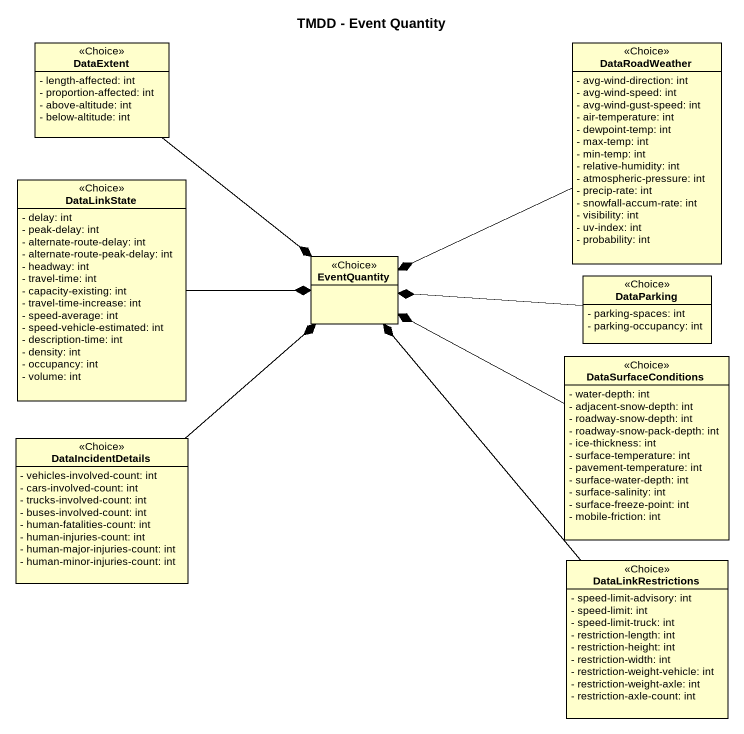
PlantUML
@startuml
title TMDD - Event Quantity
hide circle
hide empty members
skinparam classAttributeIconSize 0
class DataExtent <<Choice>> {
  - length-affected: int
  - proportion-affected: int
  - above-altitude: int
  - below-altitude: int
}
class DataRoadWeather <<Choice>> {
  - avg-wind-direction: int
  - avg-wind-speed: int
  - avg-wind-gust-speed: int
  - air-temperature: int
  - dewpoint-temp: int
  - max-temp: int
  - min-temp: int
  - relative-humidity: int
  - atmospheric-pressure: int
  - precip-rate: int
  - snowfall-accum-rate: int
  - visibility: int
  - uv-index: int
  - probability: int
}
class DataLinkState <<Choice>> {
  - delay: int
  - peak-delay: int
  - alternate-route-delay: int
  - alternate-route-peak-delay: int
  - headway: int
  - travel-time: int
  - capacity-existing: int
  - travel-time-increase: int
  - speed-average: int
  - speed-vehicle-estimated: int
  - description-time: int
  - density: int
  - occupancy: int
  - volume: int
}
class EventQuantity <<Choice>>
class DataParking <<Choice>> {
  - parking-spaces: int
  - parking-occupancy: int
}
class DataSurfaceConditions <<Choice>> {
  - water-depth: int
  - adjacent-snow-depth: int
  - roadway-snow-depth: int
  - roadway-snow-pack-depth: int
  - ice-thickness: int
  - surface-temperature: int
  - pavement-temperature: int
  - surface-water-depth: int
  - surface-salinity: int
  - surface-freeze-point: int
  - mobile-friction: int
}
class DataIncidentDetails <<Choice>> {
  - vehicles-involved-count: int
  - cars-involved-count: int
  - trucks-involved-count: int
  - buses-involved-count: int
  - human-fatalities-count: int
  - human-injuries-count: int
  - human-major-injuries-count: int
  - human-minor-injuries-count: int
}
class DataLinkRestrictions <<Choice>> {
  - speed-limit-advisory: int
  - speed-limit: int
  - speed-limit-truck: int
  - restriction-length: int
  - restriction-height: int
  - restriction-width: int
  - restriction-weight-vehicle: int
  - restriction-weight-axle: int
  - restriction-axle-count: int
}
DataExtent --* EventQuantity
DataRoadWeather -left-* EventQuantity
DataLinkState -right-* EventQuantity
DataParking -left-* EventQuantity
DataSurfaceConditions -left-* EventQuantity
DataIncidentDetails -up-* EventQuantity
DataLinkRestrictions -up-* EventQuantity
@enduml
